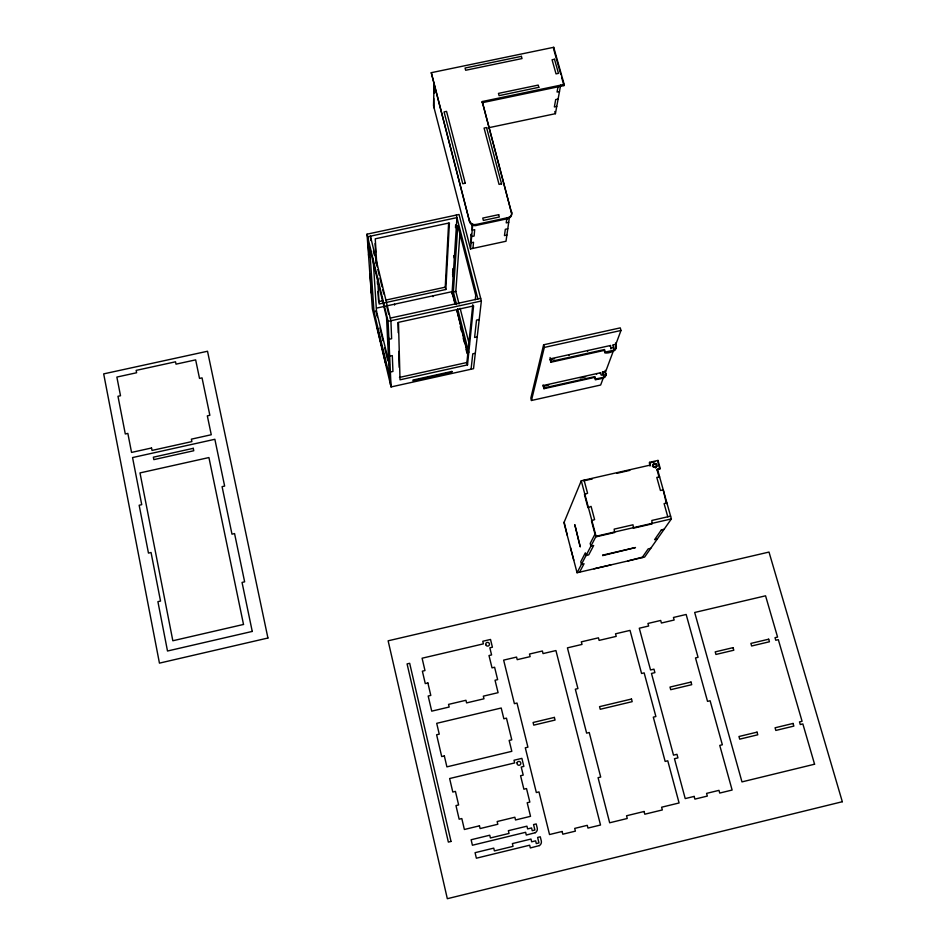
<?xml version="1.0" encoding="UTF-8"?>
<svg xmlns="http://www.w3.org/2000/svg" width="946" height="946" viewBox="0 0 946 946"><rect width="100%" height="100%" fill="white"/><g stroke="black" fill="none" stroke-linecap="round" stroke-linejoin="round"><path stroke-width="1.42" d="M431.27 72.688L469.654 221.896A5.179 4.813 4.6 0 0 475.909 225.515L507.754 218.668A5.179 4.801 6.5 0 0 511.526 212.909L482.212 101.553L564.183 84.407L553.717 47.3L431.27 72.688L469.654 221.896M434.084 107.903L433.706 98.419M432.949 296.701L432.972 295.814M377.584 277.923L379.133 303.997L445.826 289.488L445.235 287.17L448.605 223.28M445.826 289.488L449.409 222.913L375.255 238.818L376.721 263.449M452.626 272.815L452.898 268.534M455.487 227.643L455.665 224.841M452.011 294.005L456.942 217.627L367.651 236.76L369.094 257.123L368.491 254.628M456.587 304.6L453.37 291.936L457.793 225.609L475.732 295.306L475.27 299.693M459.058 304.056L455.83 291.392L460.123 230.789M511.526 212.909L482.212 101.553M471.948 223.966L472.208 230.197L474.691 229.653L474.1 236.027L471.64 236.559L471.037 234.241L471.084 242.791L473.52 242.271L472.953 248.396M509.456 217.095L506.004 241.254L470.54 248.916L472.669 225.006M475.909 225.515L476.004 224.498A5.191 4.825 4.6 0 1 469.736 220.879M465.94 347.135L466.023 346.319M467.501 364.884L473.591 305.913L398.479 322.326L400.028 379.807L467.501 364.884L466.898 362.507L472.764 304.73M471.073 369.224L472.775 353.828L475.318 353.272M481.36 300.994L473.532 368.68L391.065 386.938L372.381 308.916L367.024 234.182L459.035 214.482L481.36 300.994L388.097 321.356L391.065 386.938M506.961 217.639L506.228 222.878L508.712 222.345M615.479 343.031C619.192 349.819 610.584 353.579 604.943 352.953L604.246 350.398L550.891 362.235L550.205 359.681L550.43 358.806L610.501 345.491L610.88 348.92M507.754 218.668L507.907 217.639A5.179 4.801 6.5 0 0 511.68 211.869M605.818 374.604L605.688 375.574L605.322 370.394M606.114 373.8C605.937 379.322 599.019 378.648 595.318 379.819L594.656 377.383L543.962 388.688L542.992 385.022M553.505 48.553L553.717 47.3M557.974 86.949L557.052 92.046L559.476 91.549M488.077 127.852L555.42 113.686L560.647 85.152M482.105 102.736L563.946 85.601L564.183 84.407M613.54 348.341L613.162 344.9L615.834 344.309L620.99 330.473L620.257 327.872L543.607 344.805L530.836 398.1L531.451 400.489L600.651 385.022L603.477 377.454M531.451 400.489L544.317 347.43L543.607 344.805M614.025 349.157L605.653 371.612L603.122 372.18L603.785 374.616L601.254 375.172L600.58 372.736L543.524 385.46L543.323 386.24L548.786 385.022M543.962 388.688L543.524 385.46M550.891 362.235L550.087 357.529M568.901 355.53L569.149 354.655M587.561 351.392L587.856 350.517M596.512 374.38L596.796 373.587M600.296 373.54L600.58 372.736M610.182 346.378L610.501 345.491M602.827 372.972L603.122 372.18M603.785 374.616L603.489 375.408L602.484 371.766M602.933 378.116L605.582 375.668L605.286 376.461M612.973 351.167L615.775 348.554L616.189 345.586M603.844 377.785L604.139 376.993M613.919 350.824L614.25 349.949M604.66 377.218L604.955 376.425M614.782 350.233L615.113 349.346M615.444 349.441L616.331 346.603M650.375 465.054L581.258 480.793L563.946 522.712L577.06 572.744L644.616 557.076L671.376 518.916L657.482 469.251L660.284 468.625L657.99 460.418L649.618 462.322L649.973 465.787L649.618 462.322M567.21 535.14L564.183 522.145M570.473 547.628L573.761 560.162M594.999 534.088L590.186 543.442L590.907 546.161L593.662 545.523L588.719 554.888L586.035 555.503L585.338 552.854L580.749 561.77L581.435 564.36L584.037 563.745L579.602 572.153M577.06 572.744L596.063 536.276L581.258 480.793M593.993 568.818L610.891 564.892M657.565 461.151L657.99 460.418M657.482 469.251L657.068 469.973L660.284 468.625M627.766 560.978L642.44 557.147M666.469 503.627L666.906 502.965L664.104 503.615L667.781 516.788M642.086 557.655L648.176 548.893L650.765 548.302M661.384 529.878L654.597 539.658L657.269 539.031M670.596 516.138L651.818 520.466L652.172 523.871L633.394 528.199L633.016 524.794L614.179 529.133L614.581 532.539L595.744 536.879L591.463 520.856L594.608 519.567L591.073 506.382L587.951 507.683L584.451 494.557L587.572 493.244L584.072 480.154L583.777 480.852L592.409 478.889M596.063 536.276L671.376 518.916M661.384 529.89L664.127 529.252M649.204 463.055L654.774 461.79M616.875 473.319L629.823 470.375M544.163 387.907L594.928 376.591L595.602 379.027L603.229 377.324M550.205 359.681L554.522 358.723M551.116 361.372L604.553 349.523L605.263 352.078L613.292 350.292M611.211 348.045L613.871 347.454L613.162 344.9M580.17 378.022L585.621 376.815M477.21 336.906L474.596 337.486L476.524 320.115L479.22 319.523M399.46 377.419L466.898 362.507M544.317 347.43L620.99 330.473M374.013 311.66L369.567 247.249L386.547 317.525L389.314 375.467L374.013 311.66L376.496 311.128L373.079 258.376M390.26 318.093L480.674 298.357M378.566 301.668L382.823 300.745M385.661 300.13L445.235 287.17M376.603 308.089L452.164 291.64L455.345 304.186M453.37 291.936L455.83 291.392M476.004 224.498L507.907 217.639M507.789 228.766L505.33 229.299L504.455 235.601L506.89 235.069M558.093 99.058L555.692 99.567L554.368 106.945L556.745 106.437M553.895 49.925L560.86 74.628M561.628 77.371L563.946 85.601M657.943 462.523L659.48 467.974M656.938 469.488L659.173 477.494L659.599 476.796L656.796 477.434L660.438 490.489L663.241 489.851L666.102 502.326M554.817 111.522L555.42 113.686M605.014 371.199L605.688 373.623M433.895 90.97L434.474 93.169L434.096 83.378L433.528 105.739L470.54 248.916M456.279 215.061L477.896 298.96M453.713 255.704L454.328 258.128M452.531 274.234L453.134 276.599M460.123 308.278L469.429 344.864M457.663 308.822L468.731 352.456M468.187 354.833L456.752 309.756L467.383 352.811M452.105 292.527L454.92 303.666M460.276 326.654L461.364 330.911M463.162 338.006L464.238 342.263M466.035 349.358L467.111 353.615M373.363 250.962L374.403 255.266M376.141 262.432L377.182 266.737M377.88 269.598L379.263 275.333M379.961 278.207L382.042 286.804M382.74 289.677L383.78 293.981M386.559 305.452L388.64 314.048M367.024 234.182L388.097 321.356M369.862 273.82L371.731 294.253L371.163 291.888M376.496 311.128L389.433 364.99M375.905 311.187L377.253 316.804M379.949 328.037L383 340.773M384.703 347.844L387.765 360.58M370.714 240.532L370.418 236.169L390.911 320.741L391.632 338.715L388.912 339.318L388.286 336.741L389.078 353.662L389.669 356.169L392.306 355.59L392.945 371.447L390.391 372.015L389.811 369.579L390.497 384.573M375.077 243.524L375.597 252.251M376.035 259.511L376.295 263.875M377.348 281.317L377.525 284.226M377.951 291.486L378.483 300.213M394.517 304.186L394.541 305.061M397.923 322.574L398.207 332.673M398.727 351.439L399.177 367.32M656.299 467.241A2.058 1.963 25.5 0 1 655.566 467.939M652.563 466.65A2.058 1.963 25.5 0 1 652.752 465.148M653.083 464.746A2.058 1.963 25.5 0 1 655.968 464.841M451.892 371.435L451.833 372.216L412.976 380.812L412.976 380.044L451.892 371.435M574.861 524.9L580.194 546.705L574.861 524.9M602.945 555.077L602.637 555.609L635.487 547.545L602.945 555.077M539.303 845.618L530.339 847.947L529.665 845.204L476.37 858.199L475.069 852.689L493.741 848.136L494.403 850.892L513.039 846.339L512.377 843.596L530.99 839.055L531.652 841.81L535.625 840.84L536.299 843.584L538.96 842.933L537.612 837.447L540.272 836.796L541.289 840.911A4.245 4.103 75.1 0 1 539.303 845.618M535.235 832.717L526.283 835.034L525.621 832.291L472.409 845.239L471.12 839.752L489.756 835.212L490.406 837.955L509.019 833.438L508.357 830.694L526.934 826.177L527.608 828.909L531.569 827.951L532.243 830.683L534.892 830.044L533.556 824.569L536.205 823.931L537.222 828.022A4.233 4.103 74.6 0 1 535.235 832.717M842.318 801.723L447.328 898.7L388.132 640.809L769.003 552.062L842.318 801.723M479.456 825.823L464.38 829.488L461.814 818.562L459.153 819.201L455.972 805.59L458.621 804.951L455.44 791.4L452.791 792.038L449.634 778.534L514.659 762.925L513.997 760.253L521.885 758.361L523.859 766.402L521.234 767.029L523.209 775.093L520.572 775.72L523.883 789.201L526.52 788.562L529.843 802.09L527.194 802.74L530.529 816.327L515.523 819.969L514.861 817.238L497.17 821.53L497.821 824.262L480.107 828.566L479.456 825.823M451.029 841.443L448.357 842.094L407.076 663.915L409.677 663.3L451.029 841.443M814.577 764.214L741.971 781.893L694.683 612.476L765.562 595.814L777.577 637.084L775.022 637.687L775.779 640.265L778.322 639.662L802.078 721.278L799.5 721.893L800.269 724.541L802.847 723.915L814.577 764.214M694.163 796.414L685.223 798.59L674.463 758.704L677.939 757.864L676.969 754.305L673.505 755.145L651.475 673.434L654.904 672.63L653.97 669.153L650.541 669.969L639.283 628.227L648.649 626.015L647.951 623.461L660.698 620.458L661.408 623.024L674.143 620.02L673.446 617.466L686.157 614.474L698.053 657.316L695.499 657.931L707.537 701.364L710.115 700.75L722.342 744.774L719.752 745.401L732.121 790.04L719.729 793.055L718.984 790.359L706.579 793.387L707.324 796.083L694.896 799.11L694.163 796.414M562.125 831.475L549.531 834.538L538.984 791.908L536.347 792.547L525.302 747.801L527.915 747.174L517.001 703.044L514.399 703.658L503.639 660.119L516.575 657.08L517.214 659.669L530.138 656.63L529.488 654.041L542.389 651.002L543.039 653.591L555.929 650.564L600.521 825.018L587.963 828.069L587.265 825.338L574.707 828.4L575.393 831.144L562.811 834.206L562.125 831.475M644.084 811.491L626.548 815.771L627.245 818.491L609.673 822.784L598.073 777.683L600.698 777.056L589.228 732.511L586.626 733.138L575.334 689.196L577.923 688.582L567.434 647.856L582.003 644.427L581.329 641.849L598.451 637.829L599.125 640.395L616.213 636.374L615.527 633.808L630.036 630.391L641.577 673.481L644.155 672.866L655.885 716.536L653.296 717.151L665.156 761.424L667.77 760.797L679.086 802.965L661.609 807.222L662.33 809.942L644.805 814.21L644.084 811.491M757.037 732.145L738.956 736.508L739.701 739.157L757.781 734.794L757.037 732.145M793.079 723.442L775.07 727.793L775.826 730.442L793.848 726.09L793.079 723.442M444.336 755.925L441.699 756.552L436.614 734.77L439.24 734.155L436.709 723.323L501.214 708.01L503.851 718.783L506.465 718.156L511.774 739.819L509.149 740.434L511.821 751.325L446.902 766.863L444.336 755.925M733.067 647.643L715.211 651.877L715.933 654.455L733.8 650.221L733.067 647.643M768.684 639.2L750.888 643.41L751.632 645.988L769.429 641.766L768.684 639.2M691.006 682.066L670.005 687.068L670.714 689.693L691.727 684.679L691.006 682.066M554.38 717.411L533.095 722.484L533.757 725.133L555.054 720.06L554.38 717.411M631.49 699.035L599.551 706.65L600.237 709.275L632.188 701.66L631.49 699.035M427.888 682.965L425.274 683.58L422.377 671.175L424.979 670.56L422.093 658.215L483.406 643.859L482.779 641.27L490.525 639.461L492.417 647.206L489.839 647.809L491.589 654.928L488.999 655.531L492.015 667.864L494.604 667.249L497.643 679.63L495.042 680.245L498.093 692.673L483.335 696.161L483.974 698.787L466.591 702.902L465.952 700.277L448.546 704.392L449.173 707.029L431.731 711.156L428.183 696.02L430.797 695.405L427.888 682.965M243.512 624.455L172.834 640.761L139.996 472.917L208.924 457.557L243.512 624.455M252.251 631.431L167.501 651.014L157.911 601.668L160.524 601.077L151.053 552.499L148.463 553.091L139.157 505.247L141.734 504.667L132.558 457.568L214.86 439.287L224.64 486.078L222.085 486.646L231.983 534.171L234.561 533.579L244.636 581.825L242.046 582.417L252.251 631.431M267.931 638.018L159.448 663.134L103.682 373.883L207.517 351.25L267.931 638.018M655.956 463.788L653.166 464.427L653.934 467.158L656.725 466.52L655.956 463.788M151.537 447.99L131.553 452.425L127.852 433.41L125.298 433.978L117.978 396.279L120.509 395.735L116.866 377.064L136.614 372.748L136.153 370.383L175.53 361.798L176.015 364.151L195.656 359.87L199.523 378.412L202.042 377.868L209.858 415.294L207.328 415.85L211.265 434.746L191.388 439.157L191.884 441.581L152.022 450.426L151.537 447.99M193.268 448.321L153.358 457.19L153.843 459.626L193.764 450.745L193.268 448.321M498.696 214.659L482.756 218.077L483.371 220.43L499.311 217.001L498.696 214.659M465.255 183.217L462.748 183.749L444.064 111.912L446.547 111.392L465.255 183.217M501.557 183.855L499.05 184.387L484.068 128.077L486.54 127.556L501.557 183.855M538.83 87.328L499.074 95.641L498.471 93.394L538.203 85.093L538.83 87.328M521.4 56.346L465.054 68.041L465.657 70.264L522.015 58.569L521.4 56.346M554.498 59.255L552.062 59.764L556.023 73.871L558.471 73.362L554.498 59.255M385.956 363.962L377.135 327.162L386.003 364.754L385.956 363.962M485.771 644.664A1.892 1.868 37 0 0 488.893 645.61A1.892 1.868 37 0 0 488.124 642.44A1.892 1.868 37 0 0 485.771 644.664M517.084 762.76A1.951 1.916 69.6 0 0 519.389 765.219A1.951 1.916 69.6 0 0 520.3 761.991A1.951 1.916 69.6 0 0 517.084 762.76M653.178 466.402A2.069 1.963 25.5 0 0 656.725 466.52A2.069 1.963 25.5 0 0 654.939 463.493A2.069 1.963 25.5 0 0 653.178 466.402"/></g></svg>
